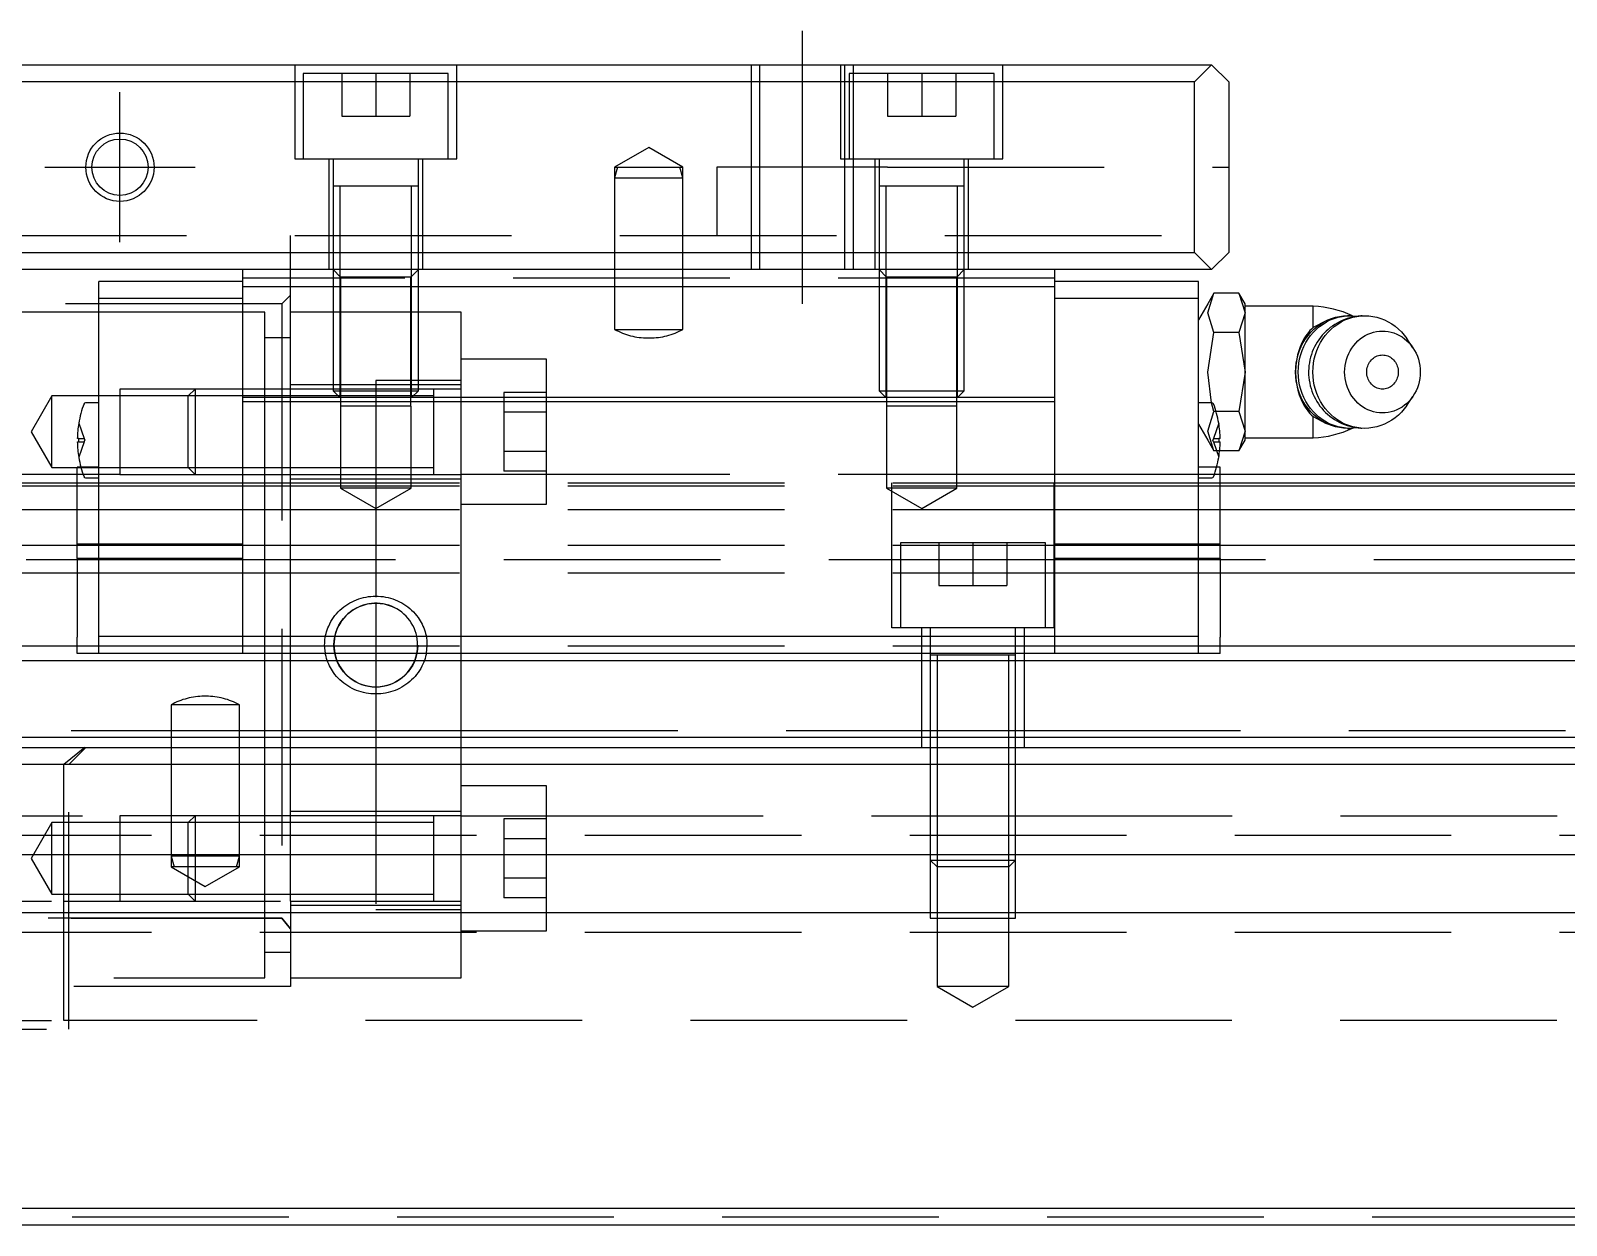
# Model space of a CAD drawing. Extents: x -20 to 822, y -346 to 120.
# Drawn here: x 264.8 to 354.8, y -319.8 to -249.8 of the extents above; entities that cross this region are included whole.
import ezdxf

# ---------------------------------------------------------------- set-up
doc = ezdxf.new("R2010")
doc.units = 0
doc.linetypes.add('CENTER', pattern=[50.8, 31.75, -6.35, 6.35, -6.35])
doc.linetypes.add('DASHED', pattern=[19.05, 12.7, -6.35])
doc.layers.get('0').update_dxf_attribs({"linetype": 'CONTINUOUS'})
doc.layers.add('CENTER', color=1, linetype='CENTER')

msp = doc.modelspace()

# ---------------------------------------------------------------- linework, layer by layer
at = {"color": 7, "linetype": 'CONTINUOUS'}
for p, q in [((186, -251.805), (334, -251.805)), ((334, -251.805), (333, -252.805)), ((335, -252.805), (334, -251.805)), ((333, -252.805), (187, -252.805)), ((333, -262.805), (333, -252.805)), ((335, -252.805), (335, -262.805)), ((319.5, -258.905), (314.5, -258.905)), ((319.5, -258.905), (314.5, -258.905)), ((187, -262.805), (333, -262.805)), ((333, -262.805), (334, -263.805)), ((334, -263.805), (335, -262.805)), ((334, -263.805), (186, -263.805)), ((268.768, -265.505), (268.768, -264.505)), ((277.2, -264.505), (268.768, -264.505)), ((277.2, -264.805), (277.2, -263.805)), ((324.8, -264.805), (324.8, -263.805)), ((333.232, -264.505), (324.8, -264.505)), ((333.232, -265.505), (333.232, -264.505)), ((277.2, -265.505), (268.768, -265.505)), ((268.768, -285.305), (268.768, -265.505)), ((277.2, -271.305), (277.2, -264.805)), ((324.8, -264.805), (277.2, -264.805)), ((324.8, -271.305), (324.8, -264.805)), ((333.232, -265.505), (324.8, -265.505)), ((333.232, -285.305), (333.232, -265.505)), ((334.135, -265.186), (333.778, -265.805)), ((333.778, -266.341), (334.135, -265.186)), ((335.6, -265.186), (334.135, -265.186)), ((335.6, -265.186), (335.599, -265.185)), ((335.957, -265.805), (335.6, -265.186)), ((335.6, -265.186), (335.957, -266.341)), ((333.778, -265.805), (333.232, -266.75)), ((334.135, -267.496), (333.778, -266.341)), ((335.957, -266.341), (335.6, -267.496)), ((335.957, -266.341), (335.957, -265.805)), ((339.957, -265.955), (335.957, -265.955)), ((335.957, -269.805), (335.957, -266.341)), ((339.957, -267.192), (339.957, -265.955)), ((339.858, -267.285), (339.764, -267.381)), ((339.813, -267.472), (339.989, -267.296)), ((339.957, -267.192), (339.858, -267.285)), ((340.718, -266.796), (339.957, -267.192)), ((339.966, -267.472), (340.142, -267.296)), ((339.989, -267.296), (340.177, -267.135)), ((340.142, -267.296), (340.33, -267.135)), ((340.177, -267.135), (340.376, -266.991)), ((340.33, -267.135), (340.529, -266.991)), ((340.376, -266.991), (340.585, -266.865)), ((340.529, -266.991), (340.738, -266.865)), ((340.585, -266.865), (340.802, -266.756)), ((340.823, -267.308), (340.703, -267.418)), ((340.738, -266.865), (340.955, -266.756)), ((340.802, -266.756), (341.027, -266.667)), ((340.949, -267.205), (340.823, -267.308)), ((340.826, -267.472), (341.001, -267.296)), ((341.08, -267.108), (340.949, -267.205)), ((340.955, -266.756), (341.18, -266.667)), ((341.001, -267.296), (341.189, -267.135)), ((341.027, -266.667), (341.257, -266.596)), ((341.216, -267.017), (341.08, -267.108)), ((341.18, -266.667), (341.41, -266.596)), ((341.189, -267.135), (341.388, -266.991)), ((341.355, -266.933), (341.216, -267.017)), ((341.257, -266.596), (341.492, -266.546)), ((341.499, -266.856), (341.355, -266.933)), ((341.388, -266.991), (341.597, -266.865)), ((341.41, -266.596), (341.645, -266.546)), ((341.492, -266.546), (341.729, -266.515)), ((341.647, -266.787), (341.499, -266.856)), ((341.597, -266.865), (341.815, -266.756)), ((341.645, -266.546), (341.883, -266.515)), ((341.798, -266.724), (341.647, -266.787)), ((341.729, -266.515), (341.969, -266.505)), ((341.952, -266.67), (341.798, -266.724)), ((341.815, -266.756), (342.039, -266.667)), ((341.883, -266.515), (342.122, -266.505)), ((342.108, -266.623), (341.952, -266.67)), ((342.122, -266.505), (341.969, -266.505)), ((342.039, -266.667), (342.27, -266.596)), ((342.267, -266.583), (342.108, -266.623)), ((342.122, -266.505), (342.534, -266.535)), ((342.428, -266.552), (342.267, -266.583)), ((342.27, -266.596), (342.504, -266.546)), ((342.59, -266.528), (342.428, -266.552)), ((342.504, -266.546), (342.742, -266.515)), ((342.753, -266.513), (342.59, -266.528)), ((342.742, -266.515), (342.981, -266.505)), ((342.814, -266.509), (342.753, -266.513)), ((342.981, -266.505), (343.219, -266.515)), ((343.219, -266.515), (343.455, -266.545)), ((343.455, -266.545), (343.688, -266.595)), ((343.688, -266.595), (343.916, -266.664)), ((343.916, -266.664), (344.14, -266.752)), ((344.14, -266.752), (344.356, -266.859)), ((344.356, -266.859), (344.563, -266.984)), ((344.563, -266.984), (344.762, -267.126)), ((344.762, -267.126), (344.949, -267.284)), ((344.949, -267.284), (345.124, -267.458)), ((333.778, -269.805), (334.135, -267.496)), ((335.6, -267.496), (334.135, -267.496)), ((335.6, -267.496), (335.957, -269.805)), ((339.239, -268.189), (339.184, -268.322)), ((339.3, -268.059), (339.239, -268.189)), ((339.252, -268.307), (339.369, -268.081)), ((339.366, -267.933), (339.3, -268.059)), ((339.437, -267.811), (339.366, -267.933)), ((339.369, -268.081), (339.502, -267.865)), ((339.405, -268.307), (339.522, -268.081)), ((339.515, -267.692), (339.437, -267.811)), ((339.502, -267.865), (339.65, -267.662)), ((339.593, -267.585), (339.515, -267.692)), ((339.522, -268.081), (339.655, -267.865)), ((339.676, -267.481), (339.593, -267.585)), ((339.65, -267.662), (339.813, -267.472)), ((339.655, -267.865), (339.803, -267.662)), ((339.764, -267.381), (339.676, -267.481)), ((339.803, -267.662), (339.966, -267.472)), ((340.105, -268.187), (340.029, -268.331)), ((340.189, -268.047), (340.105, -268.187)), ((340.279, -267.911), (340.189, -268.047)), ((340.265, -268.307), (340.382, -268.081)), ((340.376, -267.78), (340.279, -267.911)), ((340.479, -267.654), (340.376, -267.78)), ((340.382, -268.081), (340.515, -267.865)), ((340.588, -267.533), (340.479, -267.654)), ((340.515, -267.865), (340.663, -267.662)), ((340.703, -267.418), (340.588, -267.533)), ((340.663, -267.662), (340.826, -267.472)), ((342.218, -268.398), (342.326, -268.25)), ((342.326, -268.25), (342.443, -268.112)), ((342.443, -268.112), (342.57, -267.984)), ((342.57, -267.984), (342.707, -267.867)), ((342.707, -267.867), (342.851, -267.762)), ((342.851, -267.762), (343.002, -267.67)), ((343.002, -267.67), (343.159, -267.591)), ((343.159, -267.591), (343.322, -267.525)), ((343.322, -267.525), (343.489, -267.473)), ((343.489, -267.473), (343.659, -267.436)), ((343.659, -267.436), (343.831, -267.413)), ((343.831, -267.413), (344.005, -267.405)), ((344.005, -267.405), (344.178, -267.412)), ((344.178, -267.412), (344.351, -267.433)), ((344.351, -267.433), (344.521, -267.468)), ((344.521, -267.468), (344.688, -267.518)), ((344.688, -267.518), (344.852, -267.583)), ((344.852, -267.583), (345.01, -267.66)), ((345.01, -267.66), (345.162, -267.751)), ((345.124, -267.458), (345.287, -267.645)), ((345.162, -267.751), (345.307, -267.854)), ((345.287, -267.645), (345.435, -267.846)), ((345.307, -267.854), (345.444, -267.97)), ((345.799, -268.38), (345.435, -267.846)), ((345.444, -267.97), (345.572, -268.097)), ((345.572, -268.097), (345.691, -268.234)), ((345.691, -268.234), (345.799, -268.38)), ((338.957, -269.289), (339.004, -269.035)), ((338.985, -269.045), (338.965, -269.17)), ((339.008, -268.92), (338.985, -269.045)), ((339.004, -269.035), (339.069, -268.785)), ((339.036, -268.797), (339.008, -268.92)), ((339.067, -268.675), (339.036, -268.797)), ((339.102, -268.556), (339.067, -268.675)), ((339.069, -268.785), (339.152, -268.542)), ((339.141, -268.438), (339.102, -268.556)), ((339.111, -269.289), (339.157, -269.035)), ((339.184, -268.322), (339.141, -268.438)), ((339.152, -268.542), (339.252, -268.307)), ((339.157, -269.035), (339.222, -268.785)), ((339.222, -268.785), (339.305, -268.542)), ((339.305, -268.542), (339.405, -268.307)), ((339.758, -269.099), (339.727, -269.259)), ((339.797, -268.94), (339.758, -269.099)), ((339.844, -268.783), (339.797, -268.94)), ((339.898, -268.629), (339.844, -268.783)), ((339.96, -268.478), (339.898, -268.629)), ((340.029, -268.331), (339.96, -268.478)), ((339.97, -269.289), (340.017, -269.035)), ((340.017, -269.035), (340.082, -268.785)), ((340.082, -268.785), (340.165, -268.542)), ((340.165, -268.542), (340.265, -268.307)), ((341.858, -269.246), (341.905, -269.065)), ((341.905, -269.065), (341.965, -268.889)), ((341.965, -268.889), (342.038, -268.718)), ((342.038, -268.718), (342.122, -268.554)), ((342.122, -268.554), (342.218, -268.398)), ((343.307, -269.162), (343.361, -269.098)), ((343.361, -269.098), (343.421, -269.039)), ((343.421, -269.039), (343.485, -268.986)), ((343.485, -268.986), (343.553, -268.939)), ((343.553, -268.939), (343.624, -268.899)), ((343.624, -268.899), (343.699, -268.865)), ((343.699, -268.865), (343.776, -268.839)), ((343.776, -268.839), (343.854, -268.82)), ((343.854, -268.82), (343.934, -268.809)), ((343.934, -268.809), (344.015, -268.805)), ((344.015, -268.805), (344.095, -268.809)), ((344.095, -268.809), (344.175, -268.82)), ((344.175, -268.82), (344.254, -268.839)), ((344.254, -268.839), (344.331, -268.865)), ((344.331, -268.865), (344.405, -268.899)), ((344.405, -268.899), (344.477, -268.939)), ((344.477, -268.939), (344.545, -268.986)), ((344.545, -268.986), (344.609, -269.039)), ((344.609, -269.039), (344.668, -269.098)), ((344.668, -269.098), (344.722, -269.162)), ((345.799, -268.38), (345.898, -268.538)), ((345.898, -268.538), (345.985, -268.704)), ((345.985, -268.704), (346.059, -268.877)), ((346.059, -268.877), (346.121, -269.055)), ((346.121, -269.055), (346.169, -269.238)), ((334, -271.603), (333.778, -269.805)), ((335.957, -269.805), (335.6, -272.114)), ((335.957, -273.269), (335.957, -269.805)), ((338.92, -269.805), (338.929, -269.546)), ((338.922, -269.677), (338.92, -269.805)), ((338.929, -270.064), (338.92, -269.805)), ((338.92, -269.805), (338.92, -269.808)), ((338.92, -269.808), (338.922, -269.932)), ((338.927, -269.549), (338.922, -269.677)), ((338.922, -269.932), (338.927, -270.059)), ((338.936, -269.422), (338.927, -269.549)), ((338.927, -270.059), (338.936, -270.186)), ((338.929, -269.546), (338.957, -269.289)), ((338.949, -269.296), (338.936, -269.422)), ((338.965, -269.17), (338.949, -269.296)), ((339.073, -269.805), (339.082, -269.546)), ((339.082, -270.064), (339.073, -269.805)), ((339.082, -269.546), (339.111, -269.289)), ((339.682, -269.748), (339.681, -269.805)), ((339.681, -269.805), (339.685, -269.965)), ((339.689, -269.584), (339.682, -269.748)), ((339.685, -269.965), (339.697, -270.128)), ((339.704, -269.421), (339.689, -269.584)), ((339.727, -269.259), (339.704, -269.421)), ((339.933, -269.805), (339.942, -269.546)), ((339.942, -270.064), (339.933, -269.805)), ((339.942, -269.546), (339.97, -269.289)), ((341.797, -269.805), (341.804, -269.617)), ((341.804, -269.993), (341.797, -269.805)), ((341.804, -269.617), (341.825, -269.431)), ((341.825, -270.179), (341.804, -269.993)), ((341.825, -269.431), (341.858, -269.246)), ((343.091, -269.805), (343.094, -269.718)), ((343.094, -269.892), (343.091, -269.805)), ((343.094, -269.718), (343.105, -269.631)), ((343.105, -269.979), (343.094, -269.892)), ((343.105, -269.631), (343.122, -269.546)), ((343.122, -270.064), (343.105, -269.979)), ((343.122, -269.546), (343.147, -269.463)), ((343.147, -269.463), (343.177, -269.382)), ((343.177, -269.382), (343.215, -269.305)), ((343.215, -269.305), (343.258, -269.231)), ((343.258, -269.231), (343.307, -269.162)), ((344.722, -269.162), (344.771, -269.231)), ((344.771, -269.231), (344.815, -269.305)), ((344.815, -269.305), (344.852, -269.382)), ((344.852, -269.382), (344.883, -269.463)), ((344.883, -269.463), (344.907, -269.546)), ((344.907, -269.546), (344.925, -269.631)), ((344.925, -269.979), (344.907, -270.064)), ((344.925, -269.631), (344.935, -269.718)), ((344.935, -269.892), (344.925, -269.979)), ((344.935, -269.718), (344.939, -269.805)), ((344.939, -269.805), (344.935, -269.892)), ((346.169, -269.238), (346.204, -269.425)), ((346.204, -269.425), (346.225, -269.615)), ((346.225, -269.995), (346.204, -270.185)), ((346.225, -269.615), (346.232, -269.805)), ((346.232, -269.805), (346.225, -269.995)), ((338.957, -270.321), (338.929, -270.064)), ((338.936, -270.186), (338.949, -270.313)), ((338.949, -270.313), (338.965, -270.44)), ((339.004, -270.575), (338.957, -270.321)), ((338.965, -270.44), (338.985, -270.565)), ((338.985, -270.565), (339.014, -270.715)), ((339.069, -270.825), (339.004, -270.575)), ((339.014, -270.715), (339.048, -270.862)), ((339.048, -270.862), (339.088, -271.006)), ((339.152, -271.068), (339.069, -270.825)), ((339.111, -270.321), (339.082, -270.064)), ((339.157, -270.575), (339.111, -270.321)), ((339.222, -270.825), (339.157, -270.575)), ((339.305, -271.068), (339.222, -270.825)), ((339.697, -270.128), (339.717, -270.291)), ((339.717, -270.291), (339.746, -270.454)), ((339.746, -270.454), (339.782, -270.614)), ((339.782, -270.614), (339.827, -270.773)), ((339.827, -270.773), (339.879, -270.929)), ((339.879, -270.929), (339.939, -271.083)), ((339.97, -270.321), (339.942, -270.064)), ((340.017, -270.575), (339.97, -270.321)), ((340.082, -270.825), (340.017, -270.575)), ((340.165, -271.068), (340.082, -270.825)), ((341.858, -270.364), (341.825, -270.179)), ((341.905, -270.545), (341.858, -270.364)), ((341.965, -270.721), (341.905, -270.545)), ((342.038, -270.892), (341.965, -270.721)), ((342.122, -271.056), (342.038, -270.892)), ((343.147, -270.147), (343.122, -270.064)), ((343.177, -270.228), (343.147, -270.147)), ((343.215, -270.305), (343.177, -270.228)), ((343.258, -270.379), (343.215, -270.305)), ((343.307, -270.448), (343.258, -270.379)), ((343.361, -270.512), (343.307, -270.448)), ((343.421, -270.571), (343.361, -270.512)), ((343.485, -270.624), (343.421, -270.571)), ((343.553, -270.671), (343.485, -270.624)), ((343.624, -270.711), (343.553, -270.671)), ((343.699, -270.745), (343.624, -270.711)), ((343.776, -270.771), (343.699, -270.745)), ((343.854, -270.79), (343.776, -270.771)), ((343.934, -270.801), (343.854, -270.79)), ((344.015, -270.805), (343.934, -270.801)), ((344.095, -270.801), (344.015, -270.805)), ((344.175, -270.79), (344.095, -270.801)), ((344.254, -270.771), (344.175, -270.79)), ((344.331, -270.745), (344.254, -270.771)), ((344.405, -270.711), (344.331, -270.745)), ((344.477, -270.671), (344.405, -270.711)), ((344.545, -270.624), (344.477, -270.671)), ((344.609, -270.571), (344.545, -270.624)), ((344.668, -270.512), (344.609, -270.571)), ((344.722, -270.448), (344.668, -270.512)), ((344.771, -270.379), (344.722, -270.448)), ((344.815, -270.305), (344.771, -270.379)), ((344.852, -270.228), (344.815, -270.305)), ((344.883, -270.147), (344.852, -270.228)), ((344.907, -270.064), (344.883, -270.147)), ((345.985, -270.906), (345.898, -271.072)), ((346.059, -270.733), (345.985, -270.906)), ((346.121, -270.555), (346.059, -270.733)), ((346.169, -270.372), (346.121, -270.555)), ((346.204, -270.185), (346.169, -270.372)), ((268.768, -271.605), (267.986, -271.605)), ((277.2, -271.555), (277.2, -271.305)), ((324.8, -271.305), (277.2, -271.305)), ((277.2, -285.305), (277.2, -271.555)), ((324.8, -271.555), (277.2, -271.555)), ((324.8, -271.555), (324.8, -271.305)), ((324.8, -285.305), (324.8, -271.555)), ((334.014, -271.605), (333.232, -271.605)), ((339.088, -271.006), (339.133, -271.148)), ((339.133, -271.148), (339.184, -271.288)), ((339.252, -271.303), (339.152, -271.068)), ((339.184, -271.288), (339.239, -271.421)), ((339.239, -271.421), (339.3, -271.551)), ((339.369, -271.529), (339.252, -271.303)), ((339.3, -271.551), (339.366, -271.677)), ((339.405, -271.303), (339.305, -271.068)), ((339.366, -271.677), (339.437, -271.799)), ((339.502, -271.745), (339.369, -271.529)), ((339.522, -271.529), (339.405, -271.303)), ((339.437, -271.799), (339.515, -271.918)), ((339.65, -271.948), (339.502, -271.745)), ((339.655, -271.745), (339.522, -271.529)), ((339.803, -271.948), (339.655, -271.745)), ((339.939, -271.083), (340.007, -271.234)), ((340.007, -271.234), (340.082, -271.381)), ((340.082, -271.381), (340.164, -271.524)), ((340.164, -271.524), (340.254, -271.663)), ((340.265, -271.303), (340.165, -271.068)), ((340.254, -271.663), (340.35, -271.797)), ((340.382, -271.529), (340.265, -271.303)), ((340.35, -271.797), (340.454, -271.926)), ((340.515, -271.745), (340.382, -271.529)), ((340.663, -271.948), (340.515, -271.745)), ((342.218, -271.212), (342.122, -271.056)), ((342.326, -271.36), (342.218, -271.212)), ((342.443, -271.498), (342.326, -271.36)), ((342.57, -271.626), (342.443, -271.498)), ((342.707, -271.743), (342.57, -271.626)), ((342.851, -271.848), (342.707, -271.743)), ((343.002, -271.94), (342.851, -271.848)), ((345.162, -271.859), (345.01, -271.95)), ((345.307, -271.756), (345.162, -271.859)), ((345.435, -271.764), (345.287, -271.965)), ((345.444, -271.64), (345.307, -271.756)), ((345.435, -271.764), (345.799, -271.23)), ((345.572, -271.513), (345.444, -271.64)), ((345.691, -271.376), (345.572, -271.513)), ((345.799, -271.23), (345.691, -271.376)), ((345.898, -271.072), (345.799, -271.23)), ((335.6, -272.114), (334.257, -272.114)), ((335.6, -272.114), (335.957, -273.269)), ((339.515, -271.918), (339.593, -272.025)), ((339.593, -272.025), (339.676, -272.129)), ((339.813, -272.138), (339.65, -271.948)), ((339.676, -272.129), (339.764, -272.229)), ((339.764, -272.229), (339.858, -272.325)), ((339.966, -272.138), (339.803, -271.948)), ((339.989, -272.314), (339.813, -272.138)), ((339.858, -272.325), (339.957, -272.418)), ((339.957, -272.418), (340.717, -272.814)), ((339.957, -273.655), (339.957, -272.418)), ((340.142, -272.314), (339.966, -272.138)), ((340.177, -272.475), (339.989, -272.314)), ((340.33, -272.475), (340.142, -272.314)), ((340.376, -272.619), (340.177, -272.475)), ((340.529, -272.619), (340.33, -272.475)), ((340.585, -272.745), (340.376, -272.619)), ((340.454, -271.926), (340.563, -272.05)), ((340.738, -272.745), (340.529, -272.619)), ((340.563, -272.05), (340.679, -272.169)), ((340.802, -272.854), (340.585, -272.745)), ((340.826, -272.139), (340.663, -271.948)), ((340.679, -272.169), (340.8, -272.281)), ((340.955, -272.854), (340.738, -272.745)), ((340.8, -272.281), (340.927, -272.387)), ((341.001, -272.314), (340.826, -272.139)), ((340.927, -272.387), (341.059, -272.487)), ((341.189, -272.475), (341.001, -272.314)), ((341.059, -272.487), (341.195, -272.58)), ((341.388, -272.619), (341.189, -272.475)), ((341.195, -272.58), (341.337, -272.666)), ((341.337, -272.666), (341.482, -272.745)), ((341.597, -272.745), (341.388, -272.619)), ((341.482, -272.745), (341.631, -272.816)), ((341.815, -272.854), (341.597, -272.745)), ((343.159, -272.019), (343.002, -271.94)), ((343.322, -272.085), (343.159, -272.019)), ((343.489, -272.137), (343.322, -272.085)), ((343.659, -272.174), (343.489, -272.137)), ((343.831, -272.197), (343.659, -272.174)), ((344.005, -272.205), (343.831, -272.197)), ((344.178, -272.198), (344.005, -272.205)), ((344.356, -272.751), (344.14, -272.858)), ((344.351, -272.177), (344.178, -272.198)), ((344.521, -272.142), (344.351, -272.177)), ((344.564, -272.626), (344.356, -272.751)), ((344.688, -272.092), (344.521, -272.142)), ((344.762, -272.484), (344.564, -272.626)), ((344.852, -272.027), (344.688, -272.092)), ((344.949, -272.326), (344.762, -272.484)), ((345.01, -271.95), (344.852, -272.027)), ((345.124, -272.152), (344.949, -272.326)), ((345.287, -271.965), (345.124, -272.152)), ((335.957, -273.269), (335.6, -274.424)), ((335.957, -273.805), (335.957, -273.269)), ((335.957, -273.655), (339.957, -273.655)), ((341.027, -272.943), (340.802, -272.854)), ((341.18, -272.943), (340.955, -272.854)), ((341.257, -273.014), (341.027, -272.943)), ((341.41, -273.014), (341.18, -272.943)), ((341.492, -273.064), (341.257, -273.014)), ((341.645, -273.064), (341.41, -273.014)), ((341.729, -273.095), (341.492, -273.064)), ((341.631, -272.816), (341.783, -272.88)), ((341.883, -273.095), (341.645, -273.064)), ((341.969, -273.105), (341.729, -273.095)), ((341.783, -272.88), (341.938, -272.936)), ((342.039, -272.944), (341.815, -272.854)), ((342.122, -273.105), (341.883, -273.095)), ((341.938, -272.936), (342.096, -272.984)), ((341.969, -273.105), (342.122, -273.105)), ((342.27, -273.014), (342.039, -272.944)), ((342.096, -272.984), (342.256, -273.024)), ((342.534, -273.075), (342.122, -273.105)), ((342.256, -273.024), (342.417, -273.056)), ((342.505, -273.064), (342.27, -273.014)), ((342.417, -273.056), (342.58, -273.081)), ((342.742, -273.095), (342.505, -273.064)), ((342.58, -273.081), (342.744, -273.096)), ((342.982, -273.105), (342.742, -273.095)), ((342.744, -273.096), (342.812, -273.101)), ((343.219, -273.095), (342.982, -273.105)), ((343.455, -273.065), (343.219, -273.095)), ((343.688, -273.015), (343.455, -273.065)), ((343.917, -272.946), (343.688, -273.015)), ((344.14, -272.858), (343.917, -272.946)), ((267.584, -273.705), (267.502, -273.705)), ((267.502, -273.905), (267.584, -273.905)), ((267.584, -273.905), (267.584, -273.705)), ((334.416, -273.705), (334.416, -273.905)), ((334.498, -273.705), (334.416, -273.705)), ((334.416, -273.905), (334.498, -273.905)), ((335.6, -274.424), (334.467, -274.424)), ((335.599, -274.425), (335.6, -274.424)), ((335.6, -274.424), (335.957, -273.805)), ((267.709, -275.375), (267.5, -275.375)), ((267.5, -277.975), (267.5, -275.375)), ((334.5, -275.375), (334.291, -275.375)), ((334.5, -277.975), (334.5, -275.375)), ((252.5, -276.305), (267.5, -276.305)), ((267.986, -276.005), (268.768, -276.005)), ((333.232, -276.005), (334.014, -276.005)), ((448, -275.805), (334.5, -275.805)), ((334.5, -276.305), (520, -276.305)), ((252.5, -276.469), (267.5, -276.469)), ((334.5, -276.469), (520, -276.469)), ((252.5, -277.867), (267.5, -277.867)), ((267.5, -279.888), (267.5, -277.975)), ((334.5, -277.867), (520, -277.867)), ((334.5, -279.888), (334.5, -277.975)), ((252.5, -279.943), (267.5, -279.943)), ((267.5, -280.733), (267.5, -279.888)), ((268.768, -279.888), (267.5, -279.888)), ((334.5, -279.888), (333.232, -279.888)), ((334.5, -280.733), (334.5, -279.888)), ((334.5, -279.943), (520, -279.943)), ((267.5, -280.733), (267.5, -285.343)), ((268.768, -280.733), (267.5, -280.733)), ((334.5, -280.733), (333.232, -280.733)), ((334.5, -280.733), (334.5, -285.343)), ((252.5, -281.564), (267.5, -281.564)), ((334.5, -281.564), (520, -281.564)), ((267.5, -286.305), (267.5, -285.343)), ((268.768, -286.305), (268.768, -285.305)), ((277.2, -285.305), (268.768, -285.305)), ((277.2, -286.305), (277.2, -285.305)), ((324.8, -285.305), (277.2, -285.305)), ((333.232, -285.305), (324.8, -285.305)), ((324.8, -286.305), (324.8, -285.305)), ((333.232, -286.305), (333.232, -285.305)), ((334.5, -286.305), (334.5, -285.343)), ((252.5, -285.857), (267.5, -285.857)), ((334.5, -285.857), (520, -285.857)), ((0, -286.705), (520, -286.705)), ((268.768, -286.305), (267.5, -286.305)), ((277.2, -286.305), (268.768, -286.305)), ((324.8, -286.305), (277.2, -286.305)), ((322.5, -286.405), (317.5, -286.405)), ((322.5, -286.405), (317.5, -286.405)), ((333.232, -286.305), (324.8, -286.305)), ((334.5, -286.305), (333.232, -286.305)), ((0, -291.205), (520, -291.205)), ((1, -291.805), (519, -291.805)), ((518, -292.805), (2, -292.805)), ((518, -298.105), (2, -298.105)), ((518, -301.505), (2, -301.505)), ((2, -318.805), (518, -318.805)), ((519, -319.805), (1, -319.805))]:
    msp.add_line(p, q, dxfattribs=at)
at = {"color": 3, "linetype": 'DASHED'}
for p, q in [((280.25, -251.805), (280.25, -257.305)), ((289.75, -257.305), (289.75, -251.805)), ((307, -251.805), (307, -263.805)), ((307.5, -251.805), (307.5, -263.805)), ((312.25, -251.805), (312.25, -257.305)), ((312.5, -263.805), (312.5, -251.805)), ((313, -252.305), (313, -251.805)), ((321.75, -257.305), (321.75, -251.805)), ((280.75, -252.305), (280.75, -257.305)), ((289.25, -252.305), (280.75, -252.305)), ((283, -252.305), (283, -254.805)), ((285, -252.305), (285, -254.805)), ((287, -252.305), (287, -254.805)), ((289.25, -257.305), (289.25, -252.305)), ((312.75, -252.305), (312.75, -257.305)), ((321.25, -252.305), (312.75, -252.305)), ((313, -257.305), (313, -252.305)), ((315, -252.305), (315, -254.805)), ((317, -252.305), (317, -254.805)), ((319, -252.305), (319, -254.805)), ((321.25, -257.305), (321.25, -252.305)), ((283, -254.805), (285, -254.805)), ((285, -254.805), (287, -254.805)), ((315, -254.805), (317, -254.805)), ((317, -254.805), (319, -254.805)), ((280.25, -257.305), (289.75, -257.305)), ((282.25, -257.305), (282.25, -263.805)), ((282.5, -257.305), (282.5, -258.905)), ((287.5, -258.905), (287.5, -257.305)), ((287.75, -263.805), (287.75, -257.305)), ((301, -256.65), (299, -257.805)), ((303, -257.805), (301, -256.65)), ((312.25, -257.305), (321.75, -257.305)), ((313, -263.805), (313, -257.305)), ((314.25, -257.305), (314.25, -263.805)), ((314.5, -257.305), (314.5, -258.905)), ((319.5, -258.905), (319.5, -257.305)), ((319.75, -263.805), (319.75, -257.305)), ((299, -257.805), (299, -258.435)), ((299.169, -257.805), (299, -258.435)), ((299, -257.805), (301, -257.805)), ((301, -257.805), (303, -257.805)), ((303, -258.435), (302.831, -257.805)), ((303, -258.435), (303, -257.805)), ((315, -257.805), (305, -257.805)), ((305, -257.805), (305, -261.805)), ((315, -257.805), (335, -257.805)), ((282.5, -258.9), (282.5, -258.905)), ((287.5, -258.905), (282.5, -258.905)), ((287.5, -258.905), (282.5, -258.905)), ((287.5, -258.905), (282.5, -258.905)), ((282.5, -258.905), (282.5, -258.91)), ((282.5, -258.905), (282.5, -263.805)), ((282.9, -258.905), (282.9, -263.805)), ((287.1, -263.805), (287.1, -258.905)), ((287.5, -258.905), (287.5, -258.9)), ((287.5, -258.91), (287.5, -258.905)), ((287.5, -263.805), (287.5, -258.905)), ((299, -258.435), (299, -263.805)), ((299, -258.435), (303, -258.435)), ((303, -263.805), (303, -258.435)), ((314.5, -258.9), (314.5, -258.905)), ((319.5, -258.905), (314.5, -258.905)), ((314.5, -258.905), (314.5, -258.91)), ((314.5, -258.905), (314.5, -263.805)), ((314.9, -258.905), (314.9, -263.805)), ((319.1, -263.805), (319.1, -258.905)), ((319.5, -258.905), (319.5, -258.9)), ((319.5, -258.91), (319.5, -258.905)), ((319.5, -263.805), (319.5, -258.905)), ((185, -261.805), (335, -261.805)), ((280, -263.805), (280, -261.805)), ((324.8, -264.305), (277.2, -264.305)), ((280, -276.305), (280, -263.805)), ((282.5, -263.805), (282.938, -264.243)), ((282.5, -263.805), (282.5, -270.905)), ((287.5, -263.805), (282.5, -263.805)), ((282.9, -263.805), (282.9, -271.305)), ((282.938, -264.243), (282.938, -271.805)), ((287.062, -264.243), (282.938, -264.243)), ((287.062, -264.243), (287.5, -263.805)), ((287.062, -271.805), (287.062, -264.243)), ((287.1, -271.305), (287.1, -263.805)), ((287.5, -270.905), (287.5, -263.805)), ((299, -263.805), (299, -267.305)), ((303, -267.305), (303, -263.805)), ((314.5, -263.805), (314.938, -264.243)), ((314.5, -263.805), (314.5, -270.905)), ((319.5, -263.805), (314.5, -263.805)), ((314.9, -263.805), (314.9, -271.305)), ((314.938, -264.243), (314.938, -271.805)), ((319.062, -264.243), (314.938, -264.243)), ((319.062, -264.243), (319.5, -263.805)), ((319.062, -271.805), (319.062, -264.243)), ((319.1, -271.305), (319.1, -263.805)), ((319.5, -270.905), (319.5, -263.805)), ((280, -265.305), (279.5, -265.805)), ((279.5, -265.805), (210, -265.805)), ((268.768, -266.305), (261.5, -266.305)), ((277.2, -266.305), (268.768, -266.305)), ((278.5, -266.305), (277.2, -266.305)), ((278.5, -270.805), (278.5, -266.305)), ((279.5, -265.805), (279.5, -301.805)), ((282.5, -266.305), (280, -266.305)), ((282.9, -266.305), (282.5, -266.305)), ((287.1, -266.305), (282.9, -266.305)), ((287.5, -266.305), (287.1, -266.305)), ((290, -266.305), (287.5, -266.305)), ((290, -276.305), (290, -266.305)), ((299, -267.305), (303, -267.305)), ((280, -267.805), (278.5, -267.805)), ((300.937, -267.805), (301.063, -267.805)), ((295, -269.055), (290, -269.055)), ((295, -276.305), (295, -269.055)), ((274.4, -270.805), (270, -270.805)), ((270, -270.805), (270, -275.805)), ((274.4, -270.805), (274, -271.205)), ((277.2, -270.805), (274.4, -270.805)), ((277.2, -270.805), (274.4, -270.805)), ((274.4, -270.805), (274.4, -275.805)), ((280, -270.805), (277.2, -270.805)), ((280, -270.805), (277.2, -270.805)), ((278.5, -271.205), (278.5, -270.805)), ((290, -270.555), (280, -270.555)), ((282.5, -270.805), (280, -270.805)), ((282.9, -270.805), (282.5, -270.805)), ((282.5, -270.905), (282.9, -271.305)), ((282.5, -270.905), (287.5, -270.905)), ((287.1, -270.805), (282.9, -270.805)), ((290, -270.305), (285, -270.305)), ((285, -270.305), (285, -283.346)), ((287.5, -270.805), (287.1, -270.805)), ((287.1, -271.305), (287.5, -270.905)), ((288.405, -270.805), (287.5, -270.805)), ((290, -270.805), (288.395, -270.805)), ((288.4, -275.805), (288.4, -270.805)), ((288.4, -273.305), (288.4, -270.805)), ((288.4, -275.805), (288.4, -270.805)), ((288.4, -273.305), (288.4, -270.805)), ((314.5, -270.905), (314.9, -271.305)), ((314.5, -270.905), (319.5, -270.905)), ((319.1, -271.305), (319.5, -270.905)), ((266, -271.205), (264.788, -273.305)), ((270, -271.205), (266, -271.205)), ((266, -275.405), (266, -271.205)), ((274, -271.205), (270, -271.205)), ((277.2, -271.205), (274, -271.205)), ((274, -275.405), (274, -271.205)), ((280, -271.205), (277.2, -271.205)), ((278.5, -275.405), (278.5, -271.205)), ((282.8, -271.205), (280, -271.205)), ((282.9, -271.205), (282.8, -271.205)), ((287.1, -271.205), (282.9, -271.205)), ((282.933, -271.805), (282.933, -276.605)), ((287.067, -271.805), (282.933, -271.805)), ((287.067, -276.605), (287.067, -271.805)), ((287.2, -271.205), (287.1, -271.205)), ((288.4, -271.205), (287.2, -271.205)), ((288.4, -275.405), (288.4, -271.205)), ((295, -270.996), (292.5, -270.996)), ((292.5, -270.996), (292.5, -272.15)), ((314.933, -271.805), (314.933, -276.605)), ((319.067, -271.805), (314.933, -271.805)), ((319.067, -276.605), (319.067, -271.805)), ((334.135, -272.114), (334, -271.603)), ((292.5, -272.15), (292.5, -274.46)), ((295, -272.15), (292.5, -272.15)), ((333.778, -273.269), (334.135, -272.114)), ((334.257, -272.114), (334.135, -272.114)), ((264.788, -273.305), (266, -275.405)), ((267.584, -272.807), (267.9, -273.705)), ((333.232, -272.86), (333.778, -273.805)), ((334.135, -274.424), (333.778, -273.269)), ((334.416, -272.807), (334.1, -273.705)), ((267.584, -273.705), (267.9, -273.705)), ((267.9, -273.905), (267.584, -274.803)), ((267.584, -273.905), (267.9, -273.905)), ((267.9, -273.705), (267.935, -273.805)), ((267.9, -273.905), (267.935, -273.805)), ((292.5, -274.46), (292.5, -275.614)), ((295, -274.46), (292.5, -274.46)), ((333.778, -273.805), (334.135, -274.424)), ((334.1, -273.705), (334.065, -273.805)), ((334.1, -273.905), (334.065, -273.805)), ((334.1, -273.705), (334.416, -273.705)), ((334.1, -273.905), (334.416, -274.803)), ((334.1, -273.905), (334.416, -273.905)), ((334.467, -274.424), (334.135, -274.424)), ((266, -275.405), (270, -275.405)), ((268.768, -275.375), (267.709, -275.375)), ((270, -275.405), (274, -275.405)), ((274, -275.405), (274.4, -275.805)), ((274, -275.405), (277.2, -275.405)), ((277.2, -275.405), (280, -275.405)), ((278.5, -275.805), (278.5, -275.405)), ((280, -275.405), (288.4, -275.405)), ((288.4, -275.805), (288.4, -275.405)), ((334.291, -275.375), (333.232, -275.375)), ((270, -275.805), (261.1, -275.805)), ((267.5, -276.305), (268.768, -276.305)), ((268.768, -276.305), (277.2, -276.305)), ((270, -275.805), (274.4, -275.805)), ((274.4, -275.805), (277.2, -275.805)), ((274.4, -275.805), (277.2, -275.805)), ((277.2, -275.805), (280, -275.805)), ((277.2, -275.805), (280, -275.805)), ((277.2, -276.305), (324.8, -276.305)), ((278.5, -276.305), (278.5, -275.805)), ((278.5, -286.305), (278.5, -276.305)), ((280, -275.805), (288.4, -275.805)), ((280, -276.055), (290, -276.055)), ((280, -286.305), (280, -276.305)), ((288.395, -275.805), (288.4, -275.805)), ((288.4, -275.805), (290, -275.805)), ((288.4, -275.805), (288.405, -275.805)), ((295, -275.805), (290, -275.805)), ((290, -286.305), (290, -276.305)), ((295, -275.614), (292.5, -275.614)), ((324.8, -275.805), (295, -275.805)), ((295, -277.555), (295, -276.305)), ((315.25, -284.805), (315.25, -276.305)), ((324.75, -276.305), (324.75, -284.805)), ((333.232, -275.805), (324.8, -275.805)), ((324.8, -276.305), (333.232, -276.305)), ((334.157, -275.805), (333.232, -275.805)), ((333.232, -276.305), (334.5, -276.305)), ((334.5, -275.805), (334.157, -275.805)), ((267.5, -276.469), (268.768, -276.469)), ((268.768, -276.469), (277.2, -276.469)), ((277.2, -276.469), (324.8, -276.469)), ((282.933, -276.605), (285, -277.798)), ((287.067, -276.605), (282.933, -276.605)), ((285, -277.798), (287.067, -276.605)), ((314.933, -276.605), (317, -277.798)), ((319.067, -276.605), (314.933, -276.605)), ((317, -277.798), (319.067, -276.605)), ((324.8, -276.469), (333.232, -276.469)), ((333.232, -276.469), (334.5, -276.469)), ((267.5, -277.867), (268.768, -277.867)), ((268.768, -277.867), (277.2, -277.867)), ((277.2, -277.867), (324.8, -277.867)), ((290, -277.555), (295, -277.555)), ((324.8, -277.867), (333.232, -277.867)), ((333.232, -277.867), (334.5, -277.867)), ((267.5, -279.943), (268.768, -279.943)), ((277.2, -279.888), (268.768, -279.888)), ((268.768, -279.943), (277.2, -279.943)), ((277.2, -279.943), (324.8, -279.943)), ((315.75, -279.805), (315.75, -284.805)), ((324.25, -279.805), (315.75, -279.805)), ((318, -279.805), (318, -282.305)), ((320, -279.805), (320, -282.305)), ((322, -279.805), (322, -282.305)), ((324.25, -284.805), (324.25, -279.805)), ((333.232, -279.888), (324.8, -279.888)), ((324.8, -279.943), (333.232, -279.943)), ((333.232, -279.943), (334.5, -279.943)), ((277.2, -280.805), (195.75, -280.805)), ((277.2, -280.733), (268.768, -280.733)), ((278.5, -280.805), (277.2, -280.805)), ((280, -280.805), (278.5, -280.805)), ((324.25, -280.805), (280, -280.805)), ((324.75, -280.805), (324.25, -280.805)), ((324.8, -280.805), (324.75, -280.805)), ((333.232, -280.733), (324.8, -280.733)), ((333.232, -280.805), (324.8, -280.805)), ((334.5, -280.805), (333.232, -280.805)), ((375.25, -280.805), (334.5, -280.805)), ((267.5, -281.564), (268.768, -281.564)), ((268.768, -281.564), (277.2, -281.564)), ((277.2, -281.564), (324.8, -281.564)), ((324.8, -281.564), (333.232, -281.564)), ((333.232, -281.564), (334.5, -281.564)), ((318, -282.305), (320, -282.305)), ((320, -282.305), (322, -282.305)), ((283.119, -283.572), (283.235, -283.487)), ((283.235, -283.487), (283.354, -283.408)), ((283.354, -283.408), (283.477, -283.335)), ((283.477, -283.335), (283.605, -283.267)), ((283.605, -283.267), (283.736, -283.205)), ((283.736, -283.205), (283.871, -283.149)), ((283.871, -283.149), (284.007, -283.1)), ((284.007, -283.1), (284.145, -283.057)), ((284.145, -283.057), (284.284, -283.02)), ((284.284, -283.02), (284.425, -282.991)), ((284.425, -282.991), (284.566, -282.968)), ((284.566, -282.968), (284.71, -282.951)), ((284.71, -282.951), (284.854, -282.941)), ((284.854, -282.941), (285, -282.938)), ((285, -282.938), (285.146, -282.941)), ((285, -283.346), (285, -286.305)), ((285.146, -282.941), (285.29, -282.951)), ((285.29, -282.951), (285.433, -282.968)), ((285.433, -282.968), (285.575, -282.991)), ((285.575, -282.991), (285.716, -283.02)), ((285.716, -283.02), (285.855, -283.057)), ((285.855, -283.057), (285.993, -283.1)), ((285.993, -283.1), (286.129, -283.149)), ((286.129, -283.149), (286.264, -283.205)), ((286.264, -283.205), (286.395, -283.267)), ((286.395, -283.267), (286.523, -283.335)), ((286.523, -283.335), (286.646, -283.408)), ((286.646, -283.408), (286.765, -283.487)), ((286.765, -283.487), (286.881, -283.572)), ((282.298, -284.559), (282.366, -284.433)), ((282.366, -284.433), (282.44, -284.31)), ((282.44, -284.31), (282.52, -284.192)), ((282.52, -284.192), (282.606, -284.078)), ((282.606, -284.078), (282.698, -283.967)), ((282.698, -283.967), (282.796, -283.861)), ((282.796, -283.861), (282.9, -283.758)), ((282.9, -283.758), (283.008, -283.662)), ((283.008, -283.662), (283.119, -283.572)), ((286.881, -283.572), (286.992, -283.662)), ((286.992, -283.662), (287.1, -283.758)), ((287.1, -283.758), (287.204, -283.861)), ((287.204, -283.861), (287.302, -283.967)), ((287.302, -283.967), (287.394, -284.078)), ((287.394, -284.078), (287.48, -284.192)), ((287.48, -284.192), (287.545, -284.286)), ((287.545, -284.286), (287.605, -284.383)), ((287.605, -284.383), (287.662, -284.483)), ((282.02, -285.473), (282.036, -285.362)), ((282.036, -285.362), (282.056, -285.253)), ((282.056, -285.253), (282.083, -285.137)), ((282.083, -285.137), (282.114, -285.023)), ((282.114, -285.023), (282.15, -284.91)), ((282.15, -284.91), (282.191, -284.799)), ((282.191, -284.799), (282.237, -284.689)), ((282.237, -284.689), (282.298, -284.559)), ((287.662, -284.483), (287.714, -284.585)), ((287.714, -284.585), (287.763, -284.689)), ((287.763, -284.689), (287.809, -284.799)), ((287.809, -284.799), (287.85, -284.91)), ((287.85, -284.91), (287.886, -285.023)), ((287.886, -285.023), (287.917, -285.137)), ((287.917, -285.137), (287.944, -285.253)), ((287.944, -285.253), (287.968, -285.39)), ((324.75, -284.805), (315.25, -284.805)), ((317, -286.305), (317, -284.805)), ((317.5, -284.805), (317.5, -286.305)), ((322.5, -286.305), (322.5, -284.805)), ((323, -284.805), (323, -286.305)), ((267.5, -285.857), (268.768, -285.857)), ((268.768, -285.857), (277.2, -285.857)), ((277.2, -285.857), (324.8, -285.857)), ((282, -285.805), (282.002, -285.694)), ((282.046, -286.305), (282, -285.805)), ((282.002, -285.694), (282.009, -285.583)), ((282.009, -285.583), (282.02, -285.473)), ((288, -285.805), (287.954, -286.305)), ((287.968, -285.39), (287.986, -285.528)), ((287.986, -285.528), (287.996, -285.666)), ((287.996, -285.666), (288, -285.805)), ((324.8, -285.857), (333.232, -285.857)), ((333.232, -285.857), (334.5, -285.857)), ((278.5, -291.805), (278.5, -286.305)), ((280, -291.805), (280, -286.305)), ((282.056, -286.357), (282.046, -286.305)), ((282.083, -286.473), (282.056, -286.357)), ((282.114, -286.587), (282.083, -286.473)), ((282.15, -286.7), (282.114, -286.587)), ((282.191, -286.811), (282.15, -286.7)), ((282.237, -286.921), (282.191, -286.811)), ((282.286, -287.025), (282.237, -286.921)), ((282.338, -287.127), (282.286, -287.025)), ((282.395, -287.227), (282.338, -287.127)), ((285, -286.305), (285, -288.258)), ((287.702, -287.051), (287.634, -287.177)), ((287.763, -286.921), (287.702, -287.051)), ((287.809, -286.811), (287.763, -286.921)), ((287.85, -286.7), (287.809, -286.811)), ((287.886, -286.587), (287.85, -286.7)), ((287.917, -286.473), (287.886, -286.587)), ((287.944, -286.357), (287.917, -286.473)), ((287.954, -286.305), (287.944, -286.357)), ((290, -291.805), (290, -286.305)), ((317, -291.805), (317, -286.305)), ((317.5, -286.305), (317.5, -286.405)), ((317.5, -286.4), (317.5, -286.405)), ((322.5, -286.405), (317.5, -286.405)), ((317.5, -286.405), (317.5, -291.805)), ((317.5, -286.405), (317.5, -286.41)), ((317.9, -286.405), (317.9, -291.805)), ((322.1, -291.805), (322.1, -286.405)), ((322.5, -286.405), (322.5, -286.305)), ((322.5, -286.405), (322.5, -286.4)), ((322.5, -291.805), (322.5, -286.405)), ((322.5, -286.41), (322.5, -286.405)), ((323, -286.305), (323, -291.805)), ((282.455, -287.324), (282.395, -287.227)), ((282.52, -287.418), (282.455, -287.324)), ((282.606, -287.532), (282.52, -287.418)), ((282.698, -287.643), (282.606, -287.532)), ((282.796, -287.749), (282.698, -287.643)), ((282.9, -287.852), (282.796, -287.749)), ((283.008, -287.948), (282.9, -287.852)), ((283.119, -288.038), (283.008, -287.948)), ((283.235, -288.123), (283.119, -288.038)), ((286.881, -288.038), (286.765, -288.123)), ((286.992, -287.948), (286.881, -288.038)), ((287.1, -287.852), (286.992, -287.948)), ((287.204, -287.749), (287.1, -287.852)), ((287.302, -287.643), (287.204, -287.749)), ((287.394, -287.532), (287.302, -287.643)), ((287.48, -287.418), (287.394, -287.532)), ((287.56, -287.3), (287.48, -287.418)), ((287.634, -287.177), (287.56, -287.3)), ((275.063, -288.805), (274.937, -288.805)), ((283.354, -288.202), (283.235, -288.123)), ((283.477, -288.275), (283.354, -288.202)), ((283.605, -288.343), (283.477, -288.275)), ((283.736, -288.405), (283.605, -288.343)), ((283.871, -288.461), (283.736, -288.405)), ((284.007, -288.51), (283.871, -288.461)), ((284.145, -288.553), (284.007, -288.51)), ((284.284, -288.59), (284.145, -288.553)), ((284.425, -288.619), (284.284, -288.59)), ((284.567, -288.642), (284.425, -288.619)), ((284.71, -288.659), (284.567, -288.642)), ((284.854, -288.669), (284.71, -288.659)), ((285, -288.672), (284.854, -288.669)), ((285, -288.263), (285, -301.305)), ((285.146, -288.669), (285, -288.672)), ((285.29, -288.659), (285.146, -288.669)), ((285.434, -288.642), (285.29, -288.659)), ((285.575, -288.619), (285.434, -288.642)), ((285.716, -288.59), (285.575, -288.619)), ((285.855, -288.553), (285.716, -288.59)), ((285.993, -288.51), (285.855, -288.553)), ((286.129, -288.461), (285.993, -288.51)), ((286.264, -288.405), (286.129, -288.461)), ((286.395, -288.343), (286.264, -288.405)), ((286.523, -288.275), (286.395, -288.343)), ((286.646, -288.202), (286.523, -288.275)), ((286.765, -288.123), (286.646, -288.202)), ((273, -289.305), (273, -291.805)), ((277, -289.305), (273, -289.305)), ((277, -291.805), (277, -289.305)), ((210, -290.805), (277, -290.805)), ((277, -290.805), (278.5, -290.805)), ((278.5, -290.805), (280, -290.805)), ((280, -290.805), (290, -290.805)), ((290, -290.805), (317, -290.805)), ((317, -290.805), (317.5, -290.805)), ((317.5, -290.805), (317.9, -290.805)), ((317.9, -290.805), (322.1, -290.805)), ((322.1, -290.805), (322.5, -290.805)), ((322.5, -290.805), (323, -290.805)), ((323, -290.805), (377, -290.805)), ((267.937, -291.805), (266.708, -292.805)), ((267, -292.805), (268, -291.805)), ((273, -291.805), (273, -298.105)), ((277, -298.105), (277, -291.805)), ((278.5, -295.805), (278.5, -291.805)), ((280, -298.105), (280, -291.805)), ((290, -298.105), (290, -291.805)), ((317.5, -291.805), (317.5, -298.105)), ((317.5, -291.805), (317.5, -298.105)), ((317.9, -291.805), (317.9, -298.105)), ((322.1, -298.105), (322.1, -291.805)), ((322.5, -298.105), (322.5, -291.805)), ((322.5, -298.105), (322.5, -291.805)), ((266.708, -298.105), (266.708, -292.805)), ((267, -308.305), (267, -292.805)), ((295, -294.055), (290, -294.055)), ((295, -298.105), (295, -294.055)), ((217, -295.805), (270, -295.805)), ((274.4, -295.805), (270, -295.805)), ((270, -295.805), (270, -300.805)), ((274.4, -295.805), (274, -296.205)), ((277, -295.805), (274.4, -295.805)), ((277, -295.805), (274.4, -295.805)), ((274.4, -295.805), (274.4, -300.805)), ((280, -295.805), (277, -295.805)), ((280, -295.805), (277, -295.805)), ((278.5, -296.205), (278.5, -295.805)), ((290, -295.555), (280, -295.555)), ((288.405, -295.805), (280, -295.805)), ((290, -295.805), (288.395, -295.805)), ((288.4, -300.805), (288.4, -295.805)), ((288.4, -298.305), (288.4, -295.805)), ((288.4, -300.805), (288.4, -295.805)), ((288.4, -298.305), (288.4, -295.805)), ((290, -295.805), (295, -295.805)), ((295, -295.996), (292.5, -295.996)), ((292.5, -295.996), (292.5, -297.15)), ((295, -295.805), (317.5, -295.805)), ((317.5, -295.805), (317.9, -295.805)), ((317.9, -295.805), (322.1, -295.805)), ((322.1, -295.805), (322.5, -295.805)), ((322.5, -295.805), (373.292, -295.805)), ((519.5, -296.955), (0.5, -296.955)), ((266, -296.205), (264.788, -298.305)), ((270, -296.205), (266, -296.205)), ((266, -300.405), (266, -296.205)), ((274, -296.205), (270, -296.205)), ((277, -296.205), (274, -296.205)), ((274, -300.405), (274, -296.205)), ((280, -296.205), (277, -296.205)), ((278.5, -298.105), (278.5, -296.205)), ((288.4, -296.205), (280, -296.205)), ((288.4, -298.105), (288.4, -296.205)), ((295, -297.15), (292.5, -297.15)), ((292.5, -297.15), (292.5, -299.46)), ((264.788, -298.305), (266, -300.405)), ((266.708, -301.505), (266.708, -298.105)), ((273, -298.105), (273, -298.175)), ((273, -298.175), (273, -298.805)), ((273, -298.175), (273.169, -298.805)), ((277, -298.175), (273, -298.175)), ((273, -298.805), (275, -299.96)), ((277, -298.805), (273, -298.805)), ((275, -299.96), (277, -298.805)), ((276.831, -298.805), (277, -298.175)), ((277, -298.175), (277, -298.105)), ((277, -298.805), (277, -298.175)), ((278.5, -300.405), (278.5, -298.105)), ((280, -300.805), (280, -298.105)), ((288.4, -300.405), (288.4, -298.105)), ((290, -301.505), (290, -298.105)), ((295, -301.505), (295, -298.105)), ((317.5, -298.105), (317.5, -298.405)), ((317.5, -298.105), (317.5, -298.405)), ((317.5, -298.405), (317.9, -298.805)), ((317.5, -298.405), (317.5, -301.505)), ((317.5, -298.405), (322.5, -298.405)), ((317.9, -298.105), (317.9, -298.805)), ((317.9, -298.805), (317.9, -301.805)), ((322.1, -298.805), (317.9, -298.805)), ((322.1, -298.805), (322.1, -298.105)), ((322.1, -298.805), (322.5, -298.405)), ((322.1, -301.805), (322.1, -298.805)), ((322.5, -298.405), (322.5, -298.105)), ((322.5, -298.405), (322.5, -298.105)), ((322.5, -301.505), (322.5, -298.405)), ((292.5, -299.46), (292.5, -300.614)), ((295, -299.46), (292.5, -299.46)), ((266, -300.405), (270, -300.405)), ((270, -300.405), (274, -300.405)), ((274, -300.405), (274.4, -300.805)), ((274, -300.405), (280, -300.405)), ((278.5, -300.805), (278.5, -300.405)), ((280, -300.405), (288.4, -300.405)), ((288.4, -300.805), (288.4, -300.405)), ((295, -300.614), (292.5, -300.614)), ((253.292, -300.805), (266.708, -300.805)), ((266.708, -300.805), (280, -300.805)), ((266.708, -307.805), (266.708, -301.505)), ((278.5, -301.505), (278.5, -300.805)), ((278.5, -305.305), (278.5, -301.505)), ((280, -300.805), (288.4, -300.805)), ((280, -300.805), (280, -301.505)), ((280, -301.055), (290, -301.055)), ((280, -301.505), (280, -305.805)), ((285, -301.305), (290, -301.305)), ((288.395, -300.805), (288.4, -300.805)), ((288.4, -300.805), (290, -300.805)), ((288.4, -300.805), (288.405, -300.805)), ((290, -305.305), (290, -301.505)), ((295, -302.555), (295, -301.505)), ((317.5, -301.505), (317.5, -301.805)), ((322.5, -301.805), (322.5, -301.505)), ((210, -301.805), (279.5, -301.805)), ((278.5, -301.805), (210, -301.805)), ((279.5, -301.805), (278.5, -301.805)), ((279.5, -301.805), (280, -302.426)), ((280, -302.426), (279.5, -301.805)), ((317.5, -301.805), (322.5, -301.805)), ((317.9, -301.805), (317.9, -305.805)), ((322.1, -305.805), (322.1, -301.805)), ((519.5, -302.655), (0.5, -302.655)), ((290, -302.555), (295, -302.555)), ((278.5, -303.805), (280, -303.805)), ((212.5, -305.305), (278.5, -305.305)), ((280, -305.805), (262.1, -305.805)), ((280, -305.305), (290, -305.305)), ((317.9, -305.805), (320, -307.017)), ((322.1, -305.805), (317.9, -305.805)), ((320, -307.017), (322.1, -305.805)), ((253.292, -307.805), (266.708, -307.805)), ((373.292, -307.805), (266.708, -307.805)), ((253, -308.305), (267, -308.305)), ((0.5, -319.305), (519.5, -319.305))]:
    msp.add_line(p, q, dxfattribs=at)
at = {"color": 3, "linetype": 'CONTINUOUS'}
msp.add_circle((270, -257.805), 2, dxfattribs=at)
at = {"color": 7, "linetype": 'CONTINUOUS'}
msp.add_circle((270, -257.805), 1.65, dxfattribs=at)
at = {"color": 3, "linetype": 'DASHED'}
msp.add_circle((285, -285.805), 2.458, dxfattribs=at)
at = {"color": 7, "linetype": 'CONTINUOUS'}
for centre, radius, start, end in [((339.729, -271.951), 6, 65.106, 87.82141), ((273.5, -273.805), 6, 159.14941, 170.40593), ((267.986, -271.705), 0.1, 90, 159.14941), ((334.014, -271.705), 0.1, 20.85059, 90), ((328.5, -273.805), 6, 9.59407, 20.85059), ((273.5, -273.805), 5.999, 170.42033, 179.04489), ((328.5, -273.805), 5.999, 0.95511, 9.57967), ((339.729, -267.659), 6, 272.17859, 294.894), ((273.5, -273.805), 5.999, 180.95511, 189.57967), ((328.5, -273.805), 5.999, 350.42033, 359.04489), ((273.5, -273.805), 6, 189.59407, 200.85059), ((328.5, -273.805), 6, 339.14941, 350.40593), ((267.986, -275.905), 0.1, 200.85059, 270), ((334.014, -275.905), 0.1, 270, 339.14941)]:
    msp.add_arc(centre, radius, start, end, dxfattribs=at)
at = {"color": 3, "linetype": 'DASHED'}
for centre, radius, start, end in [((300.937, -263.805), 4, 241.03047, 270), ((301.063, -263.805), 4, 270, 298.96953), ((285, -285.805), 2.453, 0, 191.75878), ((285, -285.805), 2.453, 348.24122, 0), ((285, -285.805), 2.453, 191.75878, 348.24122), ((274.937, -292.805), 4, 90, 118.96953), ((275.063, -292.805), 4, 61.03047, 90)]:
    msp.add_arc(centre, radius, start, end, dxfattribs=at)
at = {"layer": 'CENTER', "color": 1, "linetype": 'CENTER'}
for p, q in [((310, -249.805), (310, -265.805)), ((270, -262.205), (270, -253.405)), ((265.6, -257.805), (274.4, -257.805))]:
    msp.add_line(p, q, dxfattribs=at)

doc.saveas('drawing.dxf')
